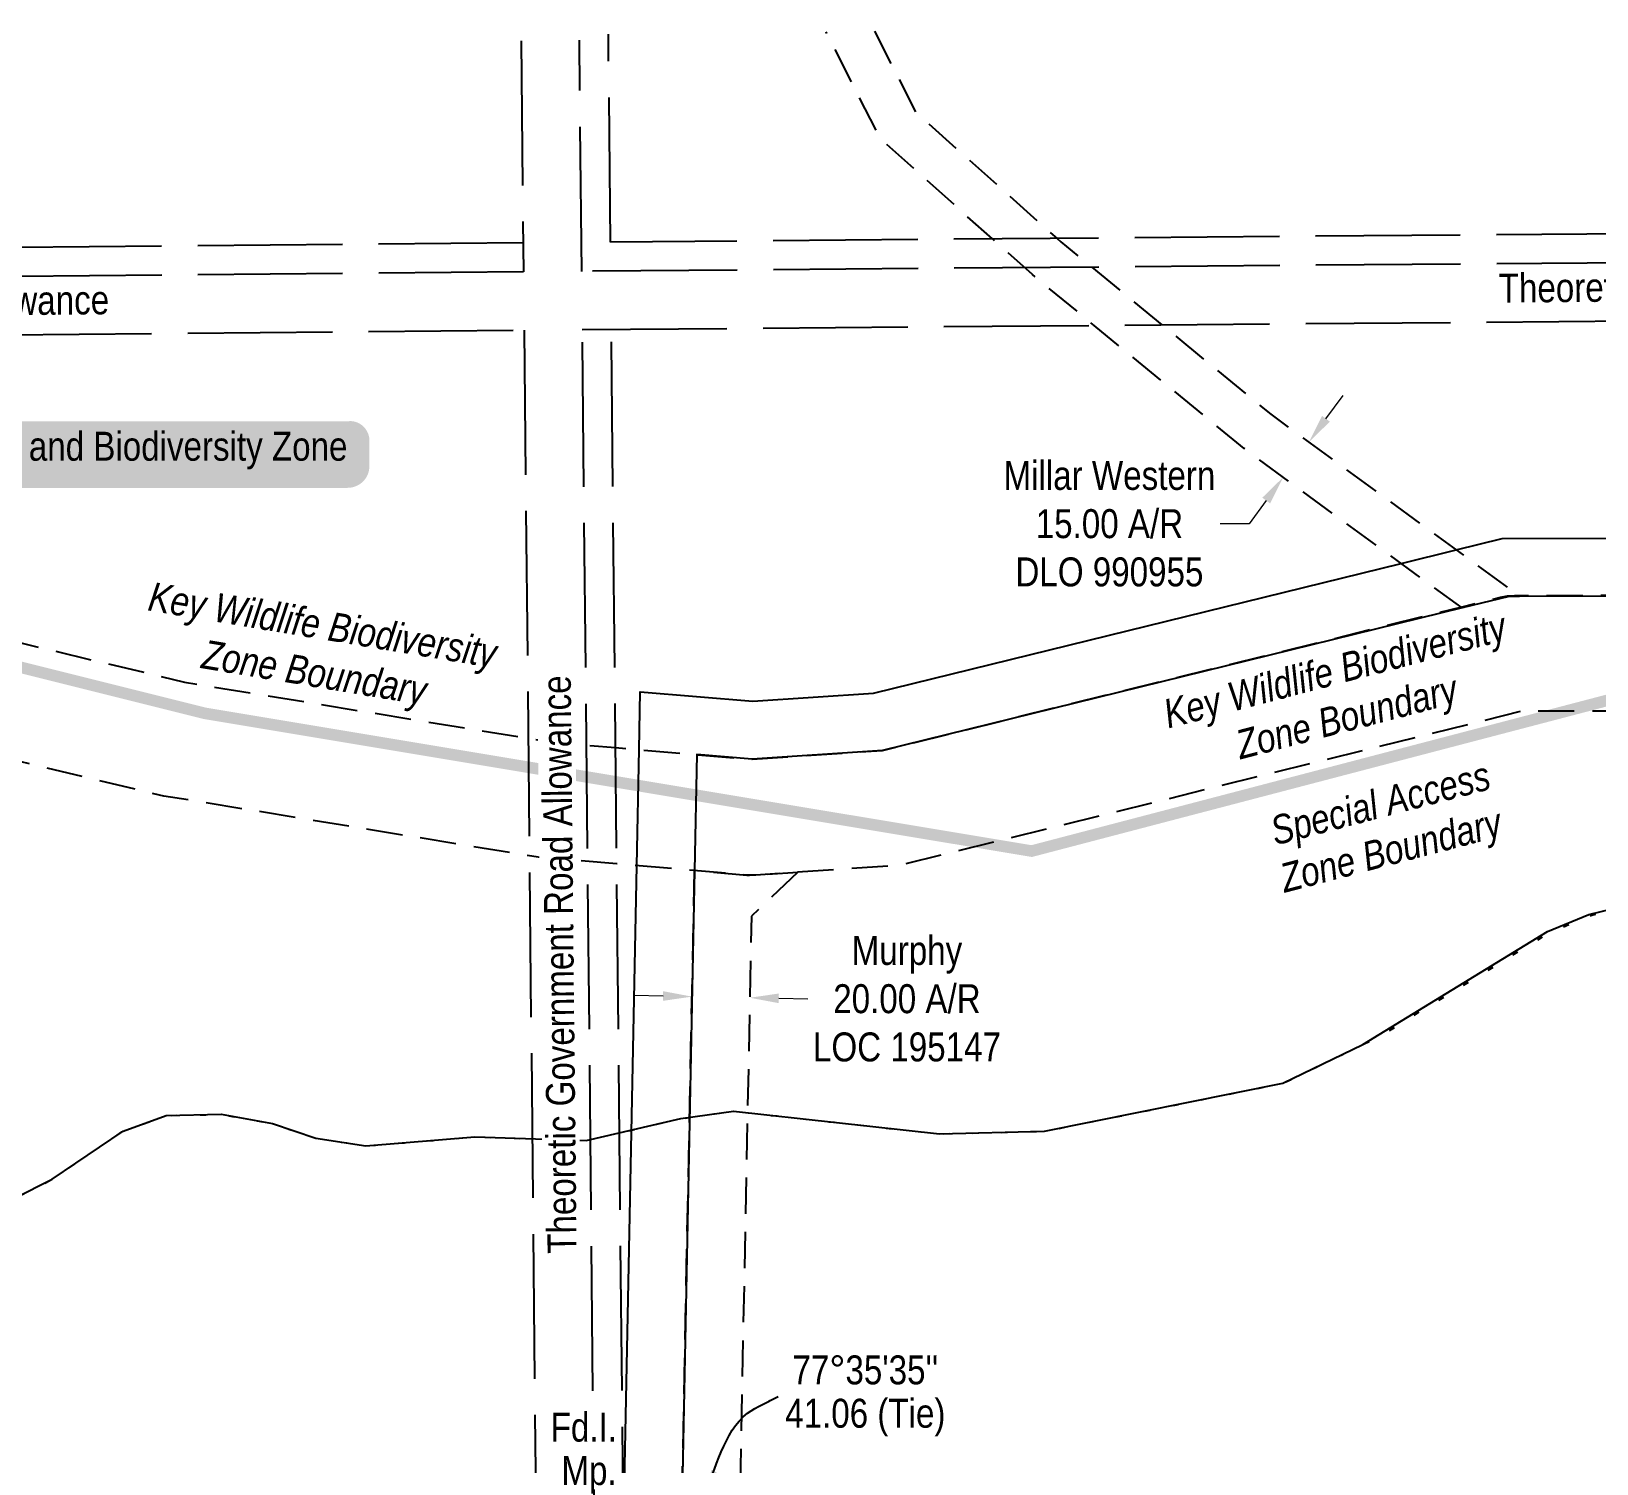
# Model space of a CAD drawing. Extents: x 538089 to 546766, y 6046620 to 6052605.
# Drawn here: x 545361 to 545902, y 6052102 to 6052597 of the extents above; entities that cross this region are included whole.
import ezdxf
from ezdxf.enums import TextEntityAlignment as Align

# ---------------------------------------------------------------- set-up
doc = ezdxf.new("R2010")
doc.units = 0
doc.header["$LTSCALE"] = 5
for name, pattern in [('BORDER', [44.45, 12.7, -6.35, 12.7, -6.35, 0, -6.35]), ('foc-ACCESSROAD', [3.75, 2.5, -1.25]), ('foc-LSD', [8, 5, -3]), ('foc-UNSURVEYED', [12.5, 10, -2.5]), ('foc-WHEELTRACKS', [2, 0.4, -1.6])]:
    doc.linetypes.add(name, pattern=pattern)
for name, color, linetype, lineweight in [('AS-BOUNDARY', 131, 'BORDER', 60), ('C-AR-T', 13, 'Continuous', 9), ('F-AR-T', 190, 'Continuous', 9)]:
    doc.layers.add(name, color=color, linetype=linetype, lineweight=lineweight)
for name, color, linetype in [('AS-WILDLIFE-BLOCK', 131, 'Continuous'), ('C-AR', 13, 'foc-ACCESSROAD'), ('F-AR', 190, 'foc-ACCESSROAD'), ('F-RW', 190, 'Continuous'), ('L-BD', 7, 'Continuous'), ('L-MON', 1, 'Continuous'), ('L-ROAD-T', 7, 'Continuous'), ('L-SECTION-LSD', 7, 'foc-LSD'), ('L-USEC', 7, 'foc-UNSURVEYED'), ('T-WATER-P3', 160, 'foc-WHEELTRACKS')]:
    doc.layers.add(name, color=color, linetype=linetype)
doc.styles.add('100L', font='ARIALN.TTF', dxfattribs={"height": 11})
doc.styles.add('80', font='ARIALN.TTF', dxfattribs={"height": 10})
doc.styles.add('80CG', font='ARIALN.TTF', dxfattribs={"height": 10})
doc.styles.add('80L', font='ARIALN.TTF', dxfattribs={"height": 10})
doc.styles.add('foc-LtypeFont', font='ARIALN.TTF', dxfattribs={"height": 7.35})
doc.linetypes.add('foc-TOPO-flowdirection-NOLINE', pattern='A,0,[">",foc-LtypeFont,S=0.3,R=0,X=0,Y=-0.945],-20,[">",foc-LtypeFont,S=0.3,R=0,X=0,Y=-0.945],0', length=20)
doc.dimstyles.new('Compass 5 000', dxfattribs={"dimscale": 5, "dimtxt": 9, "dimasz": 2, "dimexe": 0.2, "dimexo": 0.0625, "dimgap": 0.5, "dimtad": 0, "dimtih": 1, "dimtoh": 1, "dimzin": 0, "dimdsep": 46, "dimtxsty": '80CG', "dimcen": 0.1, "dimse1": 1, "dimse2": 1, "dimclrd": 256, "dimclrt": 256, "dimaunit": 1, "dimadec": 4, "dimazin": 0, "dimtfac": 0.06, "dimtofl": 0, "dimtmove": 0, "dimatfit": 1, "dimfxl": 0.2, "dimtolj": 1, "dimtzin": 0, "dimlwd": -1, "dimarcsym": 0})

# ---------------------------------------------------------------- blocks, each defined once
blk = doc.blocks.new('*D451')
at = {"layer": 'C-AR-T', "transparency": 16777216}
for p, q in [((545578.9, 6052263.5), (545568.9, 6052263.7)), ((545618.88, 6052262.71), (545628.88, 6052262.51))]:
    blk.add_line(p, q, dxfattribs=at)
for points in [[(545578.93, 6052265.17), (545578.86, 6052261.84), (545588.89, 6052263.3)], [(545618.91, 6052264.37), (545618.84, 6052261.04), (545608.88, 6052262.91)]]:
    blk.add_solid(points, dxfattribs=at)
at = {"layer": 'C-AR-T', "transparency": 16777216, "insert": (545663.18, 6052262.51), "char_height": 10, "attachment_point": 5, "style": '80CG'}
blk.add_mtext('\\A1;Murphy\\P20.00 A/R\\PLOC 195147', dxfattribs=at)
blk = doc.blocks.new('*D471')
at = {"layer": 'F-AR-T', "transparency": 16777216}
for p, q in [((545807.99, 6052463.04), (545813.89, 6052471.11)), ((545787.32, 6052434.78), (545781.42, 6052426.71)), ((545781.42, 6052426.71), (545771.42, 6052426.71))]:
    blk.add_line(p, q, dxfattribs=at)
for points in [[(545806.64, 6052464.02), (545809.33, 6052462.05), (545802.08, 6052454.96)], [(545785.98, 6052435.76), (545788.67, 6052433.8), (545793.23, 6052442.85)]]:
    blk.add_solid(points, dxfattribs=at)
at = {"layer": 'F-AR-T', "transparency": 16777216, "insert": (545733.15, 6052426.71), "char_height": 10, "attachment_point": 5, "style": '80CG'}
blk.add_mtext('\\A1;Millar Western\\P15.00 A/R\\P{\\A0;DLO 990955}', dxfattribs=at)
blk = doc.blocks.new('*U504')
h = blk.add_hatch(color=255)
edge = h.paths.add_edge_path()
edge.add_line((-86.5, -11.5), (86.5, -11.5))
edge.add_arc((86.5, -5.5), 6, 270, 360)
edge.add_line((92.5, -5.5), (92.5, 4))
edge.add_arc((86.5, 4), 6, 0, 90)
edge.add_line((86.5, 10), (-86.5, 10))
edge.add_arc((-86.5, 4), 6, 90, 180)
edge.add_line((-92.5, 4), (-92.5, -5.5))
edge.add_arc((-86.5, -5.5), 6, 180, 270)
at = {"color": 131, "flags": 128}
blk.add_lwpolyline([(-86.5, -11.5, 3, 3, 0), (86.5, -11.5, 3, 3, 0.414214), (92.5, -5.5, 3, 3, 0), (92.5, 4, 3, 0, 0.414214), (86.5, 10, 0, 0, 0), (-86.5, 10, 0, 0, 0.414214), (-92.5, 4, 0, 0, 0), (-92.5, -5.5, 0, 3, 0.414214)], format="xyseb", close=True, dxfattribs=at)
at = {"color": 131, "style": '80'}
blk.add_attdef('ENTER_TEXT_001', (-35.99, -5), '', height=10, dxfattribs=at)

msp = doc.modelspace()

# ---------------------------------------------------------------- linework, layer by layer
at = {"layer": 'AS-BOUNDARY', "const_width": 3.998, "flags": 128}
msp.add_lwpolyline([(546450.222, 6052120.318), (546208.708, 6052250.131), (545928.397, 6052371.776), (545706.263, 6052313.598), (545420.662, 6052361.198), (545018.706, 6052461.687), (544812.439, 6052535.732), (544779.516, 6052587.227)], dxfattribs=at)
at = {"layer": 'C-AR', "flags": 128}
msp.add_lwpolyline([(545625.478, 6052306.289), (545609.441, 6052291.138), (545605.451, 6052092.669), (545709.021, 6051950.591), (545772.329, 6051926.419), (545779.373, 6051902.324), (545696.351, 6051934.038), (545585.371, 6052086.332), (545589.761, 6052306.869), (545607.848, 6052305.322), (545610.122, 6052305.256), (545610.917, 6052305.294), (545625.478, 6052306.289)], close=True, dxfattribs=at)
at = {"layer": 'F-AR', "flags": 128}
for points in [[(546450.357, 6052103.423), (546384.331, 6052137.54), (546383.192, 6052138.19), (546358.254, 6052153.534), (546292.254, 6052194.143), (546153.488, 6052270.645), (546022.848, 6052332.384), (545960.319, 6052354.03), (545915.587, 6052362.031), (545875.607, 6052361.929), (545662.667, 6052309.135), (545661.885, 6052308.959), (545659.216, 6052308.595), (545610.917, 6052305.294), (545610.122, 6052305.256), (545607.848, 6052305.322), (545562.882, 6052309.168), (545536.417, 6052311.432), (545535.051, 6052311.596), (545532.693, 6052311.982), (545406.356, 6052332.639), (545404.922, 6052332.928), (545325.155, 6052352.041), (545323.468, 6052352.524), (545099.423, 6052428.056), (544896.973, 6052487.955), (544888.213, 6052490.552), (544873.141, 6052495.011), (544844.452, 6052503.501), (544843.823, 6052503.698), (544841.476, 6052504.647), (544814.927, 6052517.377), (544793.246, 6052527.779), (544791.131, 6052528.956), (544789.173, 6052530.38), (544787.401, 6052532.029), (544743.034, 6052578.674), (544742.577, 6052579.172), (544740.702, 6052581.643), (544737.414, 6052586.757)], [(544790.011, 6052587.344), (544813.863, 6052562.269), (544857.338, 6052541.416), (544934.909, 6052518.457), (545033.816, 6052489.19), (545111.135, 6052466.32), (545111.807, 6052466.107), (545335.355, 6052390.743), (545413.535, 6052372.009), (545532.285, 6052352.593), (545540.592, 6052351.234), (545562.478, 6052349.362), (545609.724, 6052345.32), (545654.739, 6052348.396), (545854.623, 6052397.952), (545868.324, 6052401.349), (545870.688, 6052401.785), (545873.088, 6052401.918), (545874.59, 6052401.94), (545917.284, 6052402.049), (545920.248, 6052401.836), (545920.858, 6052401.736), (545968.906, 6052393.144), (545971.808, 6052392.396), (546036.961, 6052369.842), (546038.965, 6052369.025), (546171.15, 6052306.555), (546172.184, 6052306.029), (546311.991, 6052228.953), (546312.816, 6052228.472), (546357.77, 6052200.813), (546403.524, 6052172.66), (546449.995, 6052148.649)]]:
    msp.add_lwpolyline(points, dxfattribs=at)
at = {"layer": 'L-USEC'}
for p, q in [((545560.72, 6052524.115), (545559.998, 6052595.939)), ((545529.859, 6052593.706), (545530.663, 6052513.828)), ((545550.782, 6052513.994), (545549.979, 6052593.888)), ((546354.394, 6052530.614), (545560.72, 6052524.115)), ((545530.562, 6052523.867), (544726.84, 6052516.585)), ((546354.497, 6052520.577), (545550.782, 6052513.994)), ((545530.663, 6052513.828), (544726.956, 6052506.547)), ((545550.985, 6052493.875), (546354.702, 6052500.458)), ((544727.138, 6052486.428), (545530.865, 6052493.709)), ((545530.865, 6052493.71), (545538.955, 6051689.375)), ((545530.865, 6052493.71), (545530.865, 6052493.71)), ((545559.074, 6051689.577), (545550.985, 6052493.875)), ((545569.114, 6051689.627), (545561.024, 6052493.957))]:
    msp.add_line(p, q, dxfattribs=at)
msp.add_lwpolyline([(545560.72, 6052524.115), (545560.018, 6052593.979)], dxfattribs=at)
at = {"layer": 'T-WATER-P3', "linetype": 'foc-TOPO-flowdirection-NOLINE', "flags": 128}
msp.add_lwpolyline([(545319.809, 6052178.304), (545327.88, 6052180.477), (545354.809, 6052193.586), (545367.792, 6052200.163), (545392.263, 6052216.775), (545407.187, 6052222.182), (545426.215, 6052222.611), (545443.982, 6052219.419), (545458.896, 6052214.377), (545476.234, 6052211.718), (545513.835, 6052214.792), (545552.347, 6052213.559), (545585.01, 6052221.116), (545603.283, 6052223.695), (545674.39, 6052215.846), (545710.765, 6052216.74), (545793.124, 6052233.334), (545820.768, 6052246.754), (545884.565, 6052285.805), (545898.881, 6052291.683), (545915.45, 6052295.676), (545949.482, 6052300.314), (545968.881, 6052300.09), (546004.505, 6052295.565), (546031.916, 6052288.744)], dxfattribs=at)
at = {"layer": 'T-WATER-P3', "flags": 128}
msp.add_lwpolyline([(545319.809, 6052178.304), (545327.88, 6052180.477), (545354.809, 6052193.586), (545367.792, 6052200.163), (545392.263, 6052216.775), (545407.187, 6052222.182), (545426.215, 6052222.611), (545443.982, 6052219.419), (545458.896, 6052214.377), (545476.234, 6052211.718), (545513.835, 6052214.792), (545552.347, 6052213.559), (545585.01, 6052221.116), (545603.283, 6052223.695), (545674.39, 6052215.846), (545710.765, 6052216.74), (545793.124, 6052233.334), (545826.964, 6052249.761), (545885.518, 6052285.603), (545899.827, 6052291.478), (545916.387, 6052295.469), (545950.401, 6052300.104), (545969.79, 6052299.88), (546005.395, 6052295.358), (546032.791, 6052288.541)], dxfattribs=at)

# ---------------------------------------------------------------- block references
at = {"layer": 'AS-WILDLIFE-BLOCK'}
ref = msp.add_blockref('*U504', (545383.461, 6052452.155), dxfattribs=dict(at, xscale=0.99947887, yscale=0.99947887, zscale=0.99947887))
ref.add_attrib('ENTER_TEXT_001', 'Key Wildlife and Biodiversity Zone', (545296.733, 6052448.542), dxfattribs={"layer": '0', "color": 131, "height": 9.99479, "style": '80'})

# ---------------------------------------------------------------- texts
at = {"layer": 'AS-BOUNDARY', "insert": (545786.817, 6052324.912), "char_height": 9.99475, "attachment_point": 1, "rotation": 14.67637, "style": '80L'}
msp.add_mtext_dynamic_manual_height_columns('\\pi1.1616;{\\fArial Narrow|b0|i1|c0|p34;Special Access \\P\\pi0.21051;Zone Boundary}', width=79.13138, gutter_width=50, heights=[0], dxfattribs=at)
at = {"layer": 'L-ROAD-T', "style": '80L'}
for p in [(545967.631, 6052509.071), (545287.506, 6052503.276)]:
    msp.add_text('Theoretic Government Road Allowance', height=10, rotation=0.51921, dxfattribs=at).set_placement(p, align=Align.MIDDLE_CENTER)

# ---------------------------------------------------------------- dimensions: what is measured, and where the dimension line sits
at = {"layer": 'C-AR-T'}
dim = msp.add_linear_dim(base=(545608.879, 6052262.905), p1=(545586.872, 6052161.738), p2=(545606.858, 6052161.34), angle=358.85981, text='Murphy\\P20.00 A/R\\PLOC 195147', dimstyle='Compass 5 000', dxfattribs=at)
dim.commit()
dim.dimension.update_dxf_attribs({"geometry": '*D451', "text_midpoint": (545663.176, 6052262.507), "dimtype": 161})

# ---------------------------------------------------------------- next in the draw order: texts
at = {"layer": 'AS-BOUNDARY', "insert": (545400.2, 6052407.036), "char_height": 9.99475, "attachment_point": 1, "rotation": 350.5377, "style": '80L', "bg_fill": 3, "box_fill_scale": 1.15, "bg_fill_color": 256, "bg_fill_true_color": 256, "bg_fill_transparency": 0}
msp.add_mtext_dynamic_manual_height_columns('\\pi2.0079;{\\fArial Narrow|b0|i1|c0|p34;Key Wildlife Biodiversity \\P\\pi23.494;Zone Boundary}', width=125.69813, gutter_width=50, heights=[0], dxfattribs=at)

# ---------------------------------------------------------------- next in the draw order: linework, layer by layer
at = {"layer": 'AS-BOUNDARY', "const_width": 3.998, "flags": 128}
msp.add_lwpolyline([(546450.222, 6052120.318), (546208.708, 6052250.131), (545928.397, 6052371.776), (545706.263, 6052313.598), (545420.662, 6052361.198), (545018.706, 6052461.687), (544812.439, 6052535.732), (544779.516, 6052587.227)], dxfattribs=at)

# ---------------------------------------------------------------- next in the draw order: texts
at = {"layer": 'AS-BOUNDARY', "insert": (545749.028, 6052365.114), "char_height": 9.99475, "attachment_point": 1, "rotation": 14.67637, "style": '80L', "bg_fill": 3, "box_fill_scale": 1.15, "bg_fill_color": 256, "bg_fill_true_color": 256, "bg_fill_transparency": 0}
msp.add_mtext_dynamic_manual_height_columns('\\pi2.0079;{\\fArial Narrow|b0|i1|c0|p34;Key Wildlife Biodiversity \\P\\pi23.494;Zone Boundary}', width=125.69813, gutter_width=50, heights=[0], dxfattribs=at)
at = {"layer": 'L-MON', "insert": (545538.981, 6052119.482), "char_height": 9.99475, "attachment_point": 1, "line_spacing_factor": 0.900003, "style": '80L', "bg_fill": 3, "box_fill_scale": 1.15, "bg_fill_color": 256, "bg_fill_true_color": 256, "bg_fill_transparency": 0}
msp.add_mtext_dynamic_manual_height_columns('\\pi1.0727;Fd.I.\\P\\pi4.7884;Mp.', width=22.04398, gutter_width=49.974, heights=[0], dxfattribs=at)
at = {"layer": 'L-ROAD-T', "insert": (545537.984, 6052274.314), "char_height": 10, "width": 211.53175, "attachment_point": 2, "rotation": 90.57617, "style": '80L', "bg_fill": 3, "box_fill_scale": 1.15, "bg_fill_color": 256, "bg_fill_true_color": 256, "bg_fill_transparency": 0}
msp.add_mtext('Theoretic Government Road Allowance', dxfattribs=at)
at = {"layer": 'L-SECTION-LSD', "insert": (545905.198, 6052118.727), "char_height": 9.99466, "attachment_point": 1, "style": '100L', "bg_fill": 3, "box_fill_scale": 1.5, "bg_fill_color": 256, "bg_fill_transparency": 0}
msp.add_mtext_dynamic_manual_height_columns('\\pi1.9074;L.S. 13', width=36.83422, gutter_width=55, heights=[0], dxfattribs=at)

# ---------------------------------------------------------------- next in the draw order: linework, layer by layer
at = {"layer": 'F-AR', "flags": 128}
msp.add_lwpolyline([(545651.947, 6052596.965), (545666.095, 6052569.169), (545715.036, 6052525.368), (545716.309, 6052524.239), (545751.281, 6052495.503), (545788.879, 6052464.62), (545874.891, 6052401.655), (545871.306, 6052401.646), (545855.014, 6052397.641), (545779.679, 6052452.758), (545727.875, 6052495.312), (545706.539, 6052512.845), (545692.742, 6052525.186), (545653.996, 6052559.86), (545635.204, 6052596.778)], dxfattribs=at)
at = {"layer": 'F-RW'}
for points in [[(545565.328, 6052083.833), (545569.802, 6052308.576), (545570.6, 6052348.668), (545570.999, 6052368.699), (545609.896, 6052365.368), (545651.598, 6052368.221), (545833.951, 6052413.051), (545852.944, 6052417.721), (545868.839, 6052421.629), (545921.431, 6052421.762)], [(545919.683, 6052401.768), (545874.891, 6052401.655), (545871.306, 6052401.646), (545855.014, 6052397.64), (545654.724, 6052348.397), (545609.724, 6052345.32), (545590.559, 6052346.96), (545589.761, 6052306.869), (545585.371, 6052086.332)]]:
    msp.add_lwpolyline(points, dxfattribs=at)

# ---------------------------------------------------------------- next in the draw order: dimensions: what is measured, and where the dimension line sits
at = {"layer": 'F-AR-T'}
dim = msp.add_linear_dim(base=(545802.084, 6052454.963), p1=(545803.234, 6052435.532), p2=(545812.092, 6052447.645), angle=53.8224, text='Millar Western\\P15.00 A/R\\P{\\A0;DLO 990955}', dimstyle='Compass 5 000', dxfattribs=at)
dim.commit()
dim.dimension.update_dxf_attribs({"geometry": '*D471', "text_midpoint": (545733.15, 6052426.707), "dimtype": 161})

# ---------------------------------------------------------------- next in the draw order: texts
at = {"layer": 'L-BD', "insert": (545648.795, 6052139.278), "char_height": 9.99479, "width": 63.75272, "attachment_point": 2, "line_spacing_factor": 0.9, "style": '80L', "bg_fill": 3, "box_fill_scale": 1.15, "bg_fill_color": 256, "bg_fill_true_color": 256, "bg_fill_transparency": 0}
msp.add_mtext("77°35'35'' 41.06 (Tie)", dxfattribs=at)

# ---------------------------------------------------------------- next in the draw order: leaders
at = {"layer": 'L-BD', "path_type": 1}
msp.add_leader([(545592.346, 6052090.151), (545608.127, 6052119.303), (545618.647, 6052125.038)], dimstyle='Compass 5 000', override={"dimgap": 0.5, "dimtad": 0}, dxfattribs=at)

doc.saveas('drawing.dxf')
